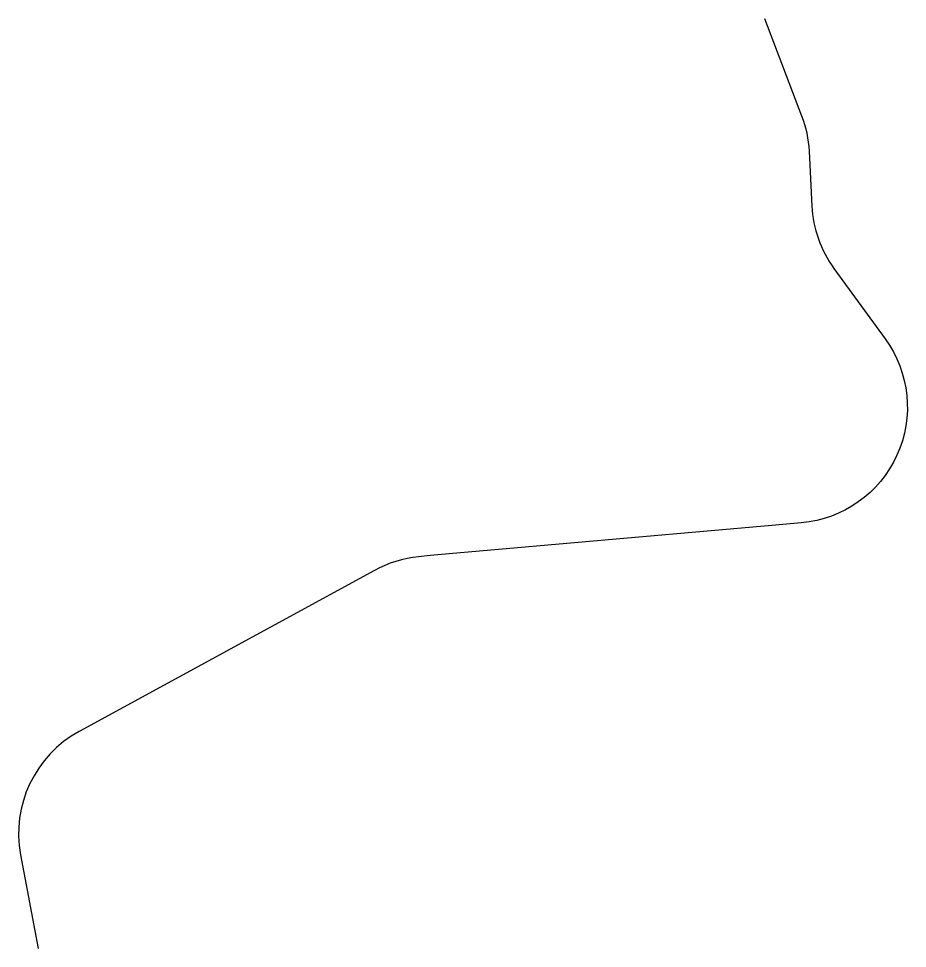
# Model space of a CAD drawing. Header units: metres. Extents: x 228955 to 267167, y 2070386 to 2110388.
import ezdxf

# ---------------------------------------------------------------- set-up
doc = ezdxf.new("R2010")
doc.units = ezdxf.units.M
doc.layers.add('Coordinate 18in Flowline Route 2 Pline', color=3, linetype='Continuous')

msp = doc.modelspace()

# ---------------------------------------------------------------- linework, layer by layer
at = {"layer": 'Coordinate 18in Flowline Route 2 Pline'}
msp.add_lwpolyline([(261029, 2110388), (262620, 2106198, -0.077749), (262938, 2104686), (263062, 2102320, 0.144993), (264010, 2099643), (266212, 2096612, -0.582889), (262607, 2088693), (261337, 2088581), (246650, 2087283), (246152, 2087233, 0.100381), (244253, 2086647), (231560, 2079719, 0.324779), (229041, 2074411), (229794, 2070386)], format="xyb", dxfattribs=at)

doc.saveas('drawing.dxf')
